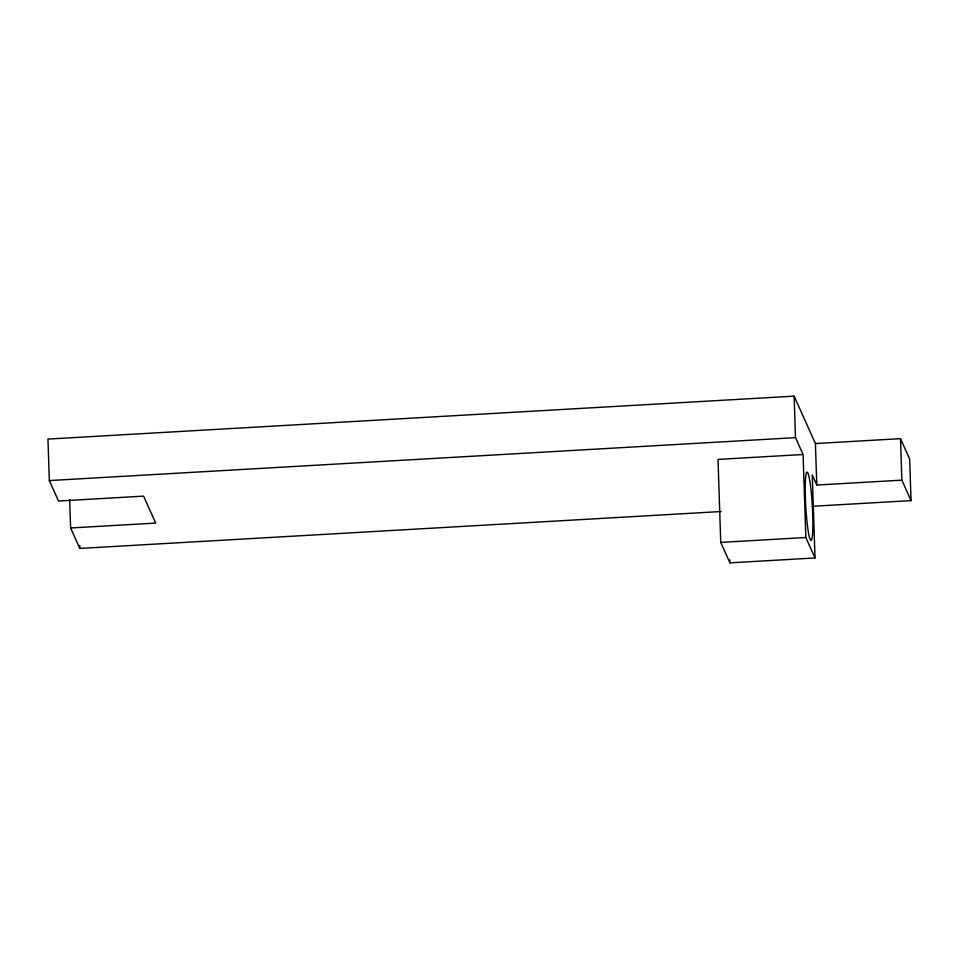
<?xml version="1.0" encoding="UTF-8"?>
<svg xmlns="http://www.w3.org/2000/svg" width="959" height="959" viewBox="0 0 959 959"><rect width="100%" height="100%" fill="white"/><g stroke="black" fill="none" stroke-linecap="round" stroke-linejoin="round"><path stroke-width="1.44" d="M812.381 506.292L911.05 500.61L901.868 480.147L816.792 485.05L815.414 443.549L794.124 396.139L47.95 439.078L49.329 480.567L58.511 501.03L143.586 496.139L155.694 523.087L70.606 527.977L69.683 499.819M49.329 480.567L795.502 437.64L803.079 454.506L805.836 537.508L815.018 557.958L729.943 562.861L720.748 542.398L718.003 459.409L803.079 454.506M815.414 443.549L900.489 438.659L909.671 459.121L911.05 500.61M70.606 527.977L79.801 548.44L721.18 511.531M720.748 542.398L805.836 537.508M816.792 485.05L812.261 474.969L815.018 557.958M900.489 438.659L901.868 480.147M794.124 396.139L795.502 437.64M729.847 559.888L729.943 562.861M79.705 545.479L79.801 548.44M805.32 482.581A34.2 3.297 86.7 0 0 810.151 539.39A34.2 3.297 86.7 0 0 811.674 496.738A34.2 3.297 86.7 0 0 805.32 482.581"/></g></svg>
